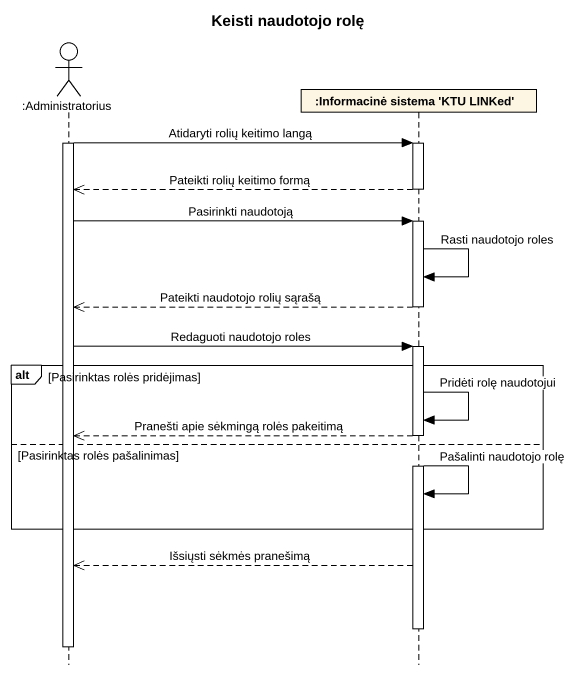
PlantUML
@startuml
title Keisti naudotojo rolę
hide footbox
actor ":Administratorius" as Administratorius
participant ":Informacinė sistema 'KTU LINKed'" as Informacinė_sistema_KTU

activate Administratorius
Administratorius -> Informacinė_sistema_KTU : Atidaryti rolių keitimo langą
activate Informacinė_sistema_KTU
Informacinė_sistema_KTU -->> Administratorius : Pateikti rolių keitimo formą
deactivate Informacinė_sistema_KTU
Administratorius -> Informacinė_sistema_KTU : Pasirinkti naudotoją
activate Informacinė_sistema_KTU
Informacinė_sistema_KTU -> Informacinė_sistema_KTU : Rasti naudotojo roles
Informacinė_sistema_KTU -->> Administratorius : Pateikti naudotojo rolių sąrašą
deactivate Informacinė_sistema_KTU
Administratorius -> Informacinė_sistema_KTU : Redaguoti naudotojo roles
activate Informacinė_sistema_KTU
alt Pasirinktas rolės pridėjimas
  Informacinė_sistema_KTU -> Informacinė_sistema_KTU : Pridėti rolę naudotojui
  Informacinė_sistema_KTU -->> Administratorius : Pranešti apie sėkmingą rolės pakeitimą
else Pasirinktas rolės pašalinimas
  Informacinė_sistema_KTU -> Informacinė_sistema_KTU : Pašalinti naudotojo rolę
end
Informacinė_sistema_KTU -->> Administratorius : Išsiųsti sėkmės pranešimą
deactivate Informacinė_sistema_KTU
deactivate Administratorius
@enduml
